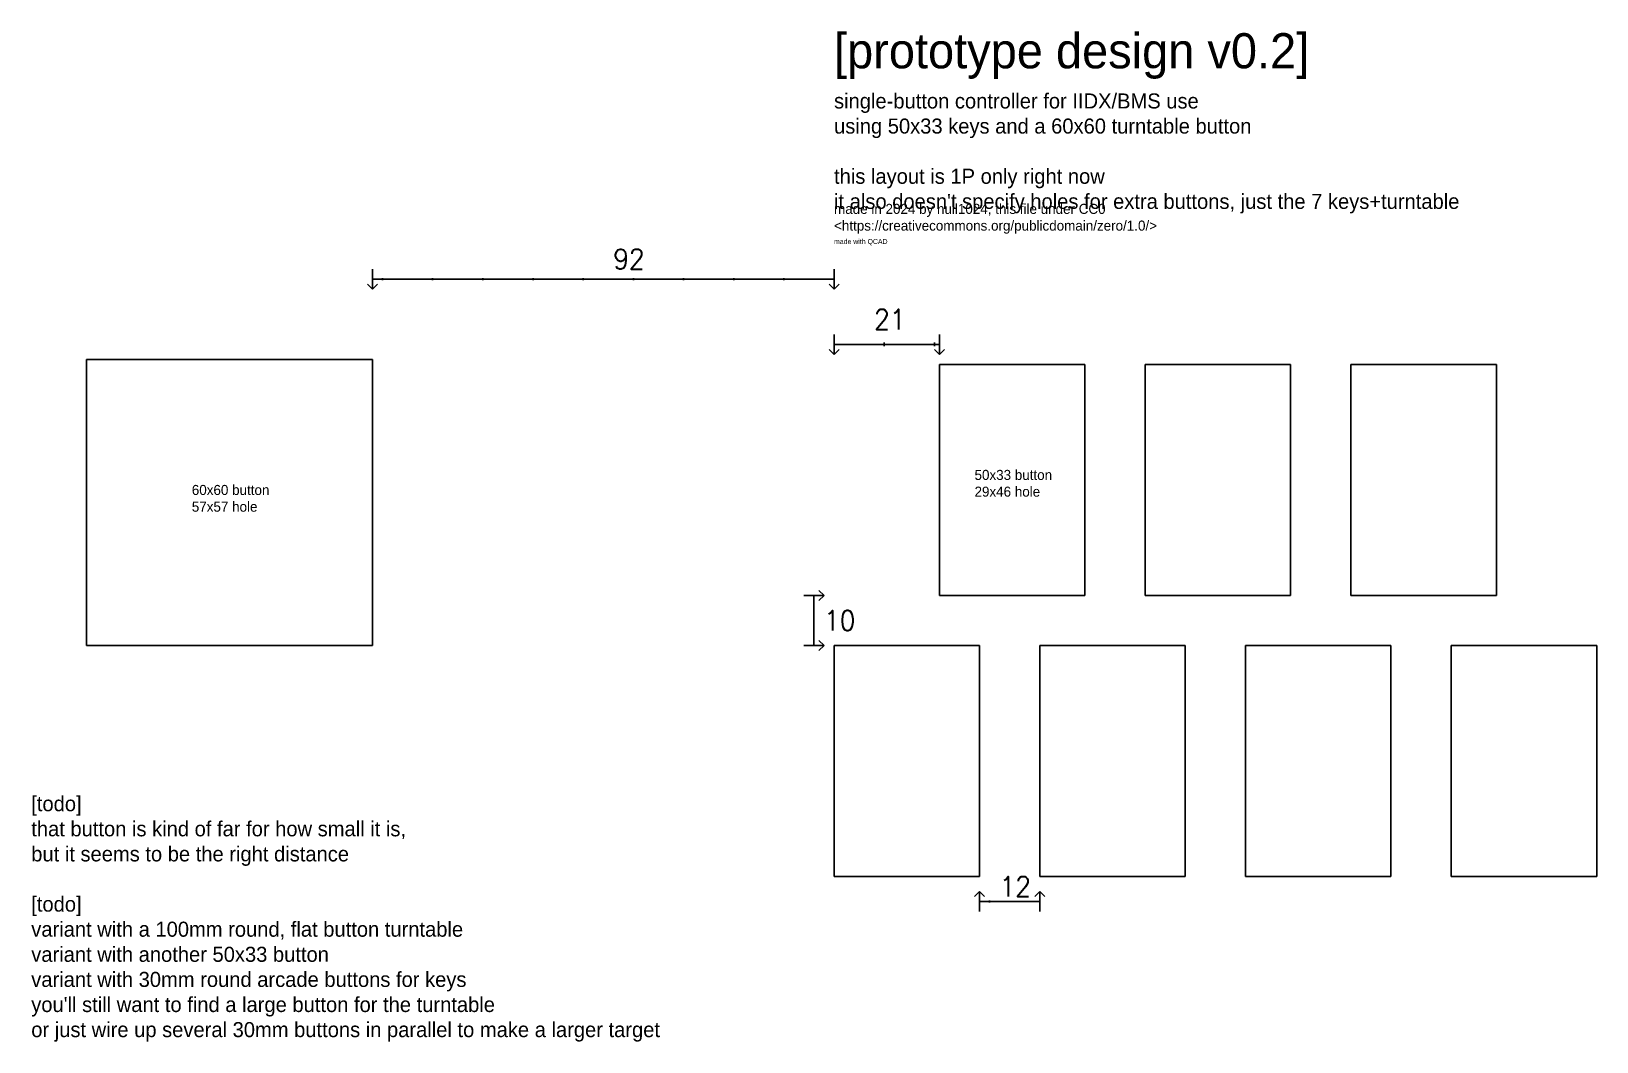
# Model space of a CAD drawing. Header units: millimetres. Extents: x -160 to 152, y -69 to 132.
import ezdxf

# ---------------------------------------------------------------- set-up
doc = ezdxf.new("R2010")
doc.units = ezdxf.units.MM
doc.layers.get('0').update_dxf_attribs({"lineweight": 25, "true_color": 0x000000})
doc.styles.add('textstyle0', font='')
doc.styles.add('textstyle1', font='')
doc.styles.add('textstyle10', font='')
doc.styles.add('textstyle2', font='')
doc.styles.add('textstyle3', font='')
doc.styles.add('textstyle4', font='')
doc.styles.add('textstyle5', font='')
doc.styles.add('textstyle6', font='')
doc.styles.add('textstyle7', font='')
doc.styles.add('textstyle8', font='')
doc.styles.add('textstyle9', font='')
doc.styles.get('textstyle0').set_extended_font_data('Standard')
doc.styles.get('textstyle1').set_extended_font_data('NormalLatin2')
doc.styles.get('textstyle10').set_extended_font_data('Standard')
doc.styles.get('textstyle2').set_extended_font_data('NormalLatin2')
doc.styles.get('textstyle3').set_extended_font_data('NormalLatin2')
doc.styles.get('textstyle4').set_extended_font_data('NormalLatin2')
doc.styles.get('textstyle5').set_extended_font_data('NormalLatin2')
doc.styles.get('textstyle6').set_extended_font_data('NormalLatin2')
doc.styles.get('textstyle7').set_extended_font_data('NormalLatin2')
doc.styles.get('textstyle8').set_extended_font_data('Standard')
doc.styles.get('textstyle9').set_extended_font_data('Standard')

msp = doc.modelspace()

# ---------------------------------------------------------------- linework, layer by layer
for p, q in [((-92, 85), (-92, 81)), ((0, 85), (0, 81)), ((-93, 82), (-92, 81)), ((-92, 82.83), (-92, 83.17)), ((0, 83), (-92, 83)), ((-92, 81), (-91, 82)), ((-91, 82.93), (-91, 83.07)), ((-90, 82.83), (-90, 83.17)), ((-90, 82.93), (-90, 83.07)), ((-89, 82.93), (-89, 83.07)), ((-88, 82.93), (-88, 83.07)), ((-87, 82.93), (-87, 83.07)), ((-86, 82.93), (-86, 83.07)), ((-85, 82.93), (-85, 83.07)), ((-84, 82.93), (-84, 83.07)), ((-83, 82.93), (-83, 83.07)), ((-82, 82.93), (-82, 83.07)), ((-81, 82.93), (-81, 83.07)), ((-80, 82.83), (-80, 83.17)), ((-80, 82.93), (-80, 83.07)), ((-79, 82.93), (-79, 83.07)), ((-78, 82.93), (-78, 83.07)), ((-77, 82.93), (-77, 83.07)), ((-76, 82.93), (-76, 83.07)), ((-75, 82.93), (-75, 83.07)), ((-74, 82.93), (-74, 83.07)), ((-73, 82.93), (-73, 83.07)), ((-72, 82.93), (-72, 83.07)), ((-71, 82.93), (-71, 83.07)), ((-70, 82.83), (-70, 83.17)), ((-70, 82.93), (-70, 83.07)), ((-69, 82.93), (-69, 83.07)), ((-68, 82.93), (-68, 83.07)), ((-67, 82.93), (-67, 83.07)), ((-66, 82.93), (-66, 83.07)), ((-65, 82.93), (-65, 83.07)), ((-64, 82.93), (-64, 83.07)), ((-63, 82.93), (-63, 83.07)), ((-62, 82.93), (-62, 83.07)), ((-61, 82.93), (-61, 83.07)), ((-60, 82.83), (-60, 83.17)), ((-60, 82.93), (-60, 83.07)), ((-59, 82.93), (-59, 83.07)), ((-58, 82.93), (-58, 83.07)), ((-57, 82.93), (-57, 83.07)), ((-56, 82.93), (-56, 83.07)), ((-55, 82.93), (-55, 83.07)), ((-54, 82.93), (-54, 83.07)), ((-53, 82.93), (-53, 83.07)), ((-52, 82.93), (-52, 83.07)), ((-51, 82.93), (-51, 83.07)), ((-50, 82.83), (-50, 83.17)), ((-50, 82.93), (-50, 83.07)), ((-49, 82.93), (-49, 83.07)), ((-48, 82.93), (-48, 83.07)), ((-47, 82.93), (-47, 83.07)), ((-46, 82.93), (-46, 83.07)), ((-45, 82.93), (-45, 83.07)), ((-44, 82.93), (-44, 83.07)), ((-43, 82.93), (-43, 83.07)), ((-42, 82.93), (-42, 83.07)), ((-41, 82.93), (-41, 83.07)), ((-40, 82.83), (-40, 83.17)), ((-40, 82.93), (-40, 83.07)), ((-39, 82.93), (-39, 83.07)), ((-38, 82.93), (-38, 83.07)), ((-37, 82.93), (-37, 83.07)), ((-36, 82.93), (-36, 83.07)), ((-35, 82.93), (-35, 83.07)), ((-34, 82.93), (-34, 83.07)), ((-33, 82.93), (-33, 83.07)), ((-32, 82.93), (-32, 83.07)), ((-31, 82.93), (-31, 83.07)), ((-30, 82.83), (-30, 83.17)), ((-30, 82.93), (-30, 83.07)), ((-29, 82.93), (-29, 83.07)), ((-28, 82.93), (-28, 83.07)), ((-27, 82.93), (-27, 83.07)), ((-26, 82.93), (-26, 83.07)), ((-25, 82.93), (-25, 83.07)), ((-24, 82.93), (-24, 83.07)), ((-23, 82.93), (-23, 83.07)), ((-22, 82.93), (-22, 83.07)), ((-21, 82.93), (-21, 83.07)), ((-20, 82.83), (-20, 83.17)), ((-20, 82.93), (-20, 83.07)), ((-19, 82.93), (-19, 83.07)), ((-18, 82.93), (-18, 83.07)), ((-17, 82.93), (-17, 83.07)), ((-16, 82.93), (-16, 83.07)), ((-15, 82.93), (-15, 83.07)), ((-14, 82.93), (-14, 83.07)), ((-13, 82.93), (-13, 83.07)), ((-12, 82.93), (-12, 83.07)), ((-11, 82.93), (-11, 83.07)), ((-10, 82.83), (-10, 83.17)), ((-10, 82.93), (-10, 83.07)), ((-9, 82.93), (-9, 83.07)), ((-8, 82.93), (-8, 83.07)), ((-7, 82.93), (-7, 83.07)), ((-6, 82.93), (-6, 83.07)), ((-5, 82.93), (-5, 83.07)), ((-4, 82.93), (-4, 83.07)), ((-3, 82.93), (-3, 83.07)), ((-2, 82.93), (-2, 83.07)), ((-1, 82.93), (-1, 83.07)), ((0, 81), (-1, 82)), ((0, 82.83), (0, 83.17)), ((0, 81), (1, 82)), ((0, 72), (0, 68)), ((21, 72), (21, 68)), ((0, 68), (-1, 69)), ((0, 70.35), (0, 69.65)), ((0, 70), (21, 70)), ((0, 68), (1, 69)), ((1, 70.14), (1, 69.86)), ((2, 70.14), (2, 69.86)), ((3, 70.14), (3, 69.86)), ((4, 70.14), (4, 69.86)), ((5, 70.14), (5, 69.86)), ((6, 70.14), (6, 69.86)), ((7, 70.14), (7, 69.86)), ((8, 70.14), (8, 69.86)), ((9, 70.14), (9, 69.86)), ((10, 70.35), (10, 69.65)), ((10, 70.14), (10, 69.86)), ((11, 70.14), (11, 69.86)), ((12, 70.14), (12, 69.86)), ((13, 70.14), (13, 69.86)), ((14, 70.14), (14, 69.86)), ((15, 70.14), (15, 69.86)), ((16, 70.14), (16, 69.86)), ((17, 70.14), (17, 69.86)), ((18, 70.14), (18, 69.86)), ((19, 70.14), (19, 69.86)), ((20, 70.35), (20, 69.65)), ((20, 70.14), (20, 69.86)), ((21, 68), (20, 69)), ((21, 70.35), (21, 69.65)), ((21, 68), (22, 69)), ((-92, 67), (-149, 67)), ((-149, 67), (-149, 10)), ((-92, 10), (-92, 67)), ((50, 66), (21, 66)), ((50, 66), (21, 66)), ((21, 66), (21, 20)), ((21, 66), (21, 20)), ((50, 20), (50, 66)), ((50, 20), (50, 66)), ((91, 66), (62, 66)), ((91, 66), (62, 66)), ((62, 66), (62, 20)), ((62, 66), (62, 20)), ((91, 20), (91, 66)), ((91, 20), (91, 66)), ((132, 66), (103, 66)), ((132, 66), (103, 66)), ((103, 66), (103, 20)), ((103, 66), (103, 20)), ((132, 20), (132, 66)), ((132, 20), (132, 66)), ((-6, 20), (-2, 20)), ((-4.24, 20), (-3.76, 20)), ((-4.1, 19), (-3.9, 19)), ((-4, 10), (-4, 20)), ((-2, 20), (-3, 21)), ((-2, 20), (-3, 19)), ((21, 20), (50, 20)), ((21, 20), (50, 20)), ((62, 20), (91, 20)), ((62, 20), (91, 20)), ((103, 20), (132, 20)), ((103, 20), (132, 20)), ((-4.1, 18), (-3.9, 18)), ((-4.1, 17), (-3.9, 17)), ((-4.1, 16), (-3.9, 16)), ((-4.1, 15), (-3.9, 15)), ((-4.1, 14), (-3.9, 14)), ((-4.1, 13), (-3.9, 13)), ((-149, 10), (-92, 10)), ((-6, 10), (-2, 10)), ((-4.24, 10), (-3.76, 10)), ((-4.1, 12), (-3.9, 12)), ((-4.1, 11), (-3.9, 11)), ((-2, 10), (-3, 11)), ((-2, 10), (-3, 9)), ((29, 10), (0, 10)), ((0, 10), (0, -36)), ((29, -36), (29, 10)), ((70, 10), (41, 10)), ((41, 10), (41, -36)), ((70, -36), (70, 10)), ((111, 10), (82, 10)), ((82, 10), (82, -36)), ((111, -36), (111, 10)), ((152, 10), (123, 10)), ((123, 10), (123, -36)), ((152, -36), (152, 10)), ((0, -36), (29, -36)), ((41, -36), (70, -36)), ((82, -36), (111, -36)), ((123, -36), (152, -36)), ((29, -39), (28, -40)), ((29, -43), (29, -39)), ((29, -39), (30, -40)), ((41, -39), (40, -40)), ((41, -43), (41, -39)), ((41, -39), (42, -40)), ((29, -41.2), (29, -40.8)), ((41, -41), (29, -41)), ((30, -41.08), (30, -40.92)), ((31, -41.2), (31, -40.8)), ((31, -41.08), (31, -40.92)), ((32, -41.08), (32, -40.92)), ((33, -41.08), (33, -40.92)), ((34, -41.08), (34, -40.92)), ((35, -41.08), (35, -40.92)), ((36, -41.08), (36, -40.92)), ((37, -41.08), (37, -40.92)), ((38, -41.08), (38, -40.92)), ((39, -41.08), (39, -40.92)), ((40, -41.08), (40, -40.92)), ((41, -41.2), (41, -40.8))]:
    msp.add_line(p, q)

# ---------------------------------------------------------------- texts
at = {"attachment_point": 1}
for s, insert, char_height, style in [('[prototype design v0.2]', (0, 132), 7, 'textstyle5'), ("single-button controller for IIDX/BMS use\\Pusing 50x33 keys and a 60x60 turntable button\\P\\Pthis layout is 1P only right now\\Pit also doesn't specify holes for extra buttons, just the 7 keys+turntable", (0, 120), 3, 'textstyle1'), ('made in 2024 by null1024, this file under CC0\\P<https://creativecommons.org/publicdomain/zero/1.0/>', (0, 98), 2, 'textstyle2'), ('made with QCAD', (0, 91), 1, 'textstyle6'), ('92', (-44, 89), 4, 'textstyle0'), ('21', (8, 77), 4, 'textstyle9'), ('50x33 button\\P29x46 hole\\P', (28, 45), 2, 'textstyle3'), ('60x60 button\\P57x57 hole', (-128, 42), 2, 'textstyle4'), ('10', (-2, 17), 4, 'textstyle8'), ("[todo]\\Pthat button is kind of far for how small it is,\\Pbut it seems to be the right distance\\P\\P[todo]\\Pvariant with a 100mm round, flat button turntable\\Pvariant with another 50x33 button\\Pvariant with 30mm round arcade buttons for keys\\Pyou'll still want to find a large button for the turntable\\Por just wire up several 30mm buttons in parallel to make a larger target", (-160, -20), 3, 'textstyle7'), ('12', (33, -36), 4, 'textstyle10')]:
    msp.add_mtext(s, dxfattribs=dict(at, insert=insert, char_height=char_height, style=style))

doc.saveas('drawing.dxf')
